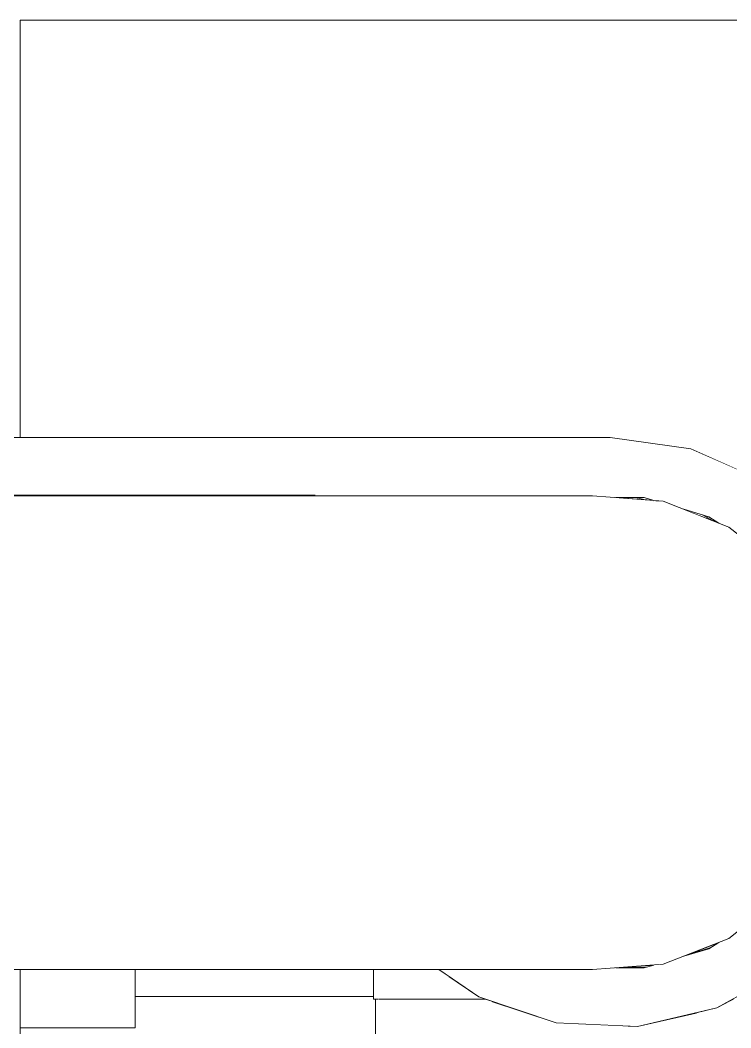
# Model space of a CAD drawing. Header units: millimetres. Extents: x -48147 to 1414029, y -496296 to 18123.
# Drawn here: x 1377958.6 to 1378008, y -490257.2 to -490187.2 of the extents above; entities that cross this region are included whole.
import ezdxf

# ---------------------------------------------------------------- set-up
doc = ezdxf.new("R2010")
doc.units = ezdxf.units.MM
doc.header["$MEASUREMENT"] = 0
doc.linetypes.add('Wipeout_Contour', pattern=[1000, 0, -1000])
doc.layers.add('New_A-35-M_FFE_Sanitary', color=7, linetype='Continuous')
doc.layers.add('New_A-35-M_FFE_Sanitary_Pen_No__64', color=7, linetype='Continuous', lineweight=20, true_color=0x606060)

# ---------------------------------------------------------------- blocks, each defined once
blk = doc.blocks.new('Section Elem_193_2', base_point=(1372878.996, -490836.732))
at = {"color": 254, "linetype": 'Wipeout_Contour', "lineweight": 0, "ltscale": 14626075.36931599}
blk.add_wipeout([(1378040.577, -490187.232), (1377958.577, -490187.232), (1377958.577, -490216.232), (1377999.577, -490216.232), (1378005.187, -490217.015), (1378008.371, -490218.421), (1378032.577, -490218.421), (1378032.577, -490216.931), (1378032.577, -490216.232), (1378040.577, -490216.232)], dxfattribs=at).dxf.layer = 'New_A-35-M_FFE_Sanitary'
at = {"color": 254, "linetype": 'Wipeout_Contour', "lineweight": 0, "ltscale": 7312829.07034771}
blk.add_wipeout([(1377958.577, -490220.232), (1377958.577, -490220.279), (1377966.508, -490220.279), (1377966.577, -490220.279), (1377966.577, -490220.232)], dxfattribs=at).dxf.layer = 'New_A-35-M_FFE_Sanitary'
at = {"color": 254, "linetype": 'Wipeout_Contour', "lineweight": 0, "ltscale": 4387804.171583356}
blk.add_wipeout([(1377999.969, -490220.4), (1378002.015, -490220.554), (1378001.344, -490220.4)], dxfattribs=at).dxf.layer = 'New_A-35-M_FFE_Sanitary'
at = {"color": 254, "linetype": 'Wipeout_Contour', "lineweight": 0, "ltscale": 4387818.723102715}
blk.add_wipeout([(1378005.985, -490221.593), (1378004.694, -490221.213), (1378006.676, -490221.991)], dxfattribs=at).dxf.layer = 'New_A-35-M_FFE_Sanitary'
at = {"color": 254, "linetype": 'Wipeout_Contour', "lineweight": 0, "ltscale": 4387848.708478413}
blk.add_wipeout([(1378006.106, -490251.697), (1378004.969, -490252.143), (1378005.554, -490251.963)], dxfattribs=at).dxf.layer = 'New_A-35-M_FFE_Sanitary'
at = {"color": 254, "linetype": 'Wipeout_Contour', "lineweight": 0, "ltscale": 4387836.530338748}
blk.add_wipeout([(1378001.405, -490252.957), (1378000.187, -490253.048), (1378000.8, -490253.048)], dxfattribs=at).dxf.layer = 'New_A-35-M_FFE_Sanitary'
at = {"color": 254, "linetype": 'Wipeout_Contour', "lineweight": 0, "ltscale": 5850408.801688822}
blk.add_wipeout([(1377988.354, -490253.655), (1377988.354, -490255.232), (1377990.884, -490255.232), (1377990.439, -490255.083)], dxfattribs=at).dxf.layer = 'New_A-35-M_FFE_Sanitary'
at = {"color": 254, "linetype": 'Wipeout_Contour', "lineweight": 0, "ltscale": 8775725.487623353}
blk.add_wipeout([(1378006.982, -490255.848), (1378005.605, -490256.172), (1378005.605, -490269.054), (1378009.865, -490268.732), (1378009.865, -490255.232), (1378008.088, -490255.232)], dxfattribs=at).dxf.layer = 'New_A-35-M_FFE_Sanitary'
at = {"color": 254, "linetype": 'Wipeout_Contour', "lineweight": 0, "ltscale": 5850309.632672573}
blk.add_wipeout([(1377966.577, -490257.232), (1377966.577, -490256.534), (1377958.577, -490256.534), (1377958.577, -490257.232)], dxfattribs=at).dxf.layer = 'New_A-35-M_FFE_Sanitary'
at = {"layer": 'New_A-35-M_FFE_Sanitary_Pen_No__64', "linetype": 'Continuous'}
blk.add_line((1378040.577, -490187.232), (1377958.577, -490187.232), dxfattribs=at)
at = {"color": 254, "linetype": 'Wipeout_Contour', "lineweight": 0, "ltscale": 5850299.152135631}
blk.add_wipeout([(1377966.577, -490220.232), (1377966.577, -490220.279), (1377979.077, -490220.279), (1377979.077, -490220.232)], dxfattribs=at).dxf.layer = 'New_A-35-M_FFE_Sanitary'
at = {"color": 254, "linetype": 'Wipeout_Contour', "lineweight": 0, "ltscale": 5850409.217466364}
blk.add_wipeout([(1378001.344, -490220.4), (1378002.015, -490220.554), (1378002.595, -490220.597), (1378001.925, -490220.4)], dxfattribs=at).dxf.layer = 'New_A-35-M_FFE_Sanitary'
at = {"color": 254, "linetype": 'Wipeout_Contour', "lineweight": 0, "ltscale": 5850428.385118238}
blk.add_wipeout([(1378005.985, -490221.593), (1378006.676, -490221.991), (1378007.118, -490222.165), (1378006.431, -490221.723)], dxfattribs=at).dxf.layer = 'New_A-35-M_FFE_Sanitary'
at = {"color": 254, "linetype": 'Wipeout_Contour', "lineweight": 0, "ltscale": 5850467.574440904}
blk.add_wipeout([(1378006.106, -490251.697), (1378005.554, -490251.963), (1378006.578, -490251.647), (1378007.118, -490251.3)], dxfattribs=at).dxf.layer = 'New_A-35-M_FFE_Sanitary'
at = {"color": 254, "linetype": 'Wipeout_Contour', "lineweight": 0, "ltscale": 8775595.590395214}
blk.add_wipeout([(1377985.288, -490255.232), (1377988.354, -490255.232), (1377988.354, -490253.655), (1377987.67, -490253.186), (1377986.378, -490253.186), (1377985.288, -490253.186)], dxfattribs=at).dxf.layer = 'New_A-35-M_FFE_Sanitary'
at = {"color": 254, "linetype": 'Wipeout_Contour', "lineweight": 0, "ltscale": 5850451.99085796}
blk.add_wipeout([(1378000.8, -490253.048), (1378001.981, -490253.048), (1378002.595, -490252.868), (1378001.405, -490252.957)], dxfattribs=at).dxf.layer = 'New_A-35-M_FFE_Sanitary'
at = {"color": 254, "linetype": 'Wipeout_Contour', "lineweight": 0, "ltscale": 5850307.791431764}
blk.add_wipeout([(1377966.577, -490256.534), (1377966.577, -490254.486), (1377958.577, -490254.486), (1377958.577, -490256.534)], dxfattribs=at).dxf.layer = 'New_A-35-M_FFE_Sanitary'
at = {"color": 254, "linetype": 'Wipeout_Contour', "lineweight": 0, "ltscale": 7313085.156472696}
blk.add_wipeout([(1378000.81, -490269.197), (1378005.605, -490269.054), (1378005.605, -490256.172), (1378001.468, -490257.145), (1378000.81, -490257.114)], dxfattribs=at).dxf.layer = 'New_A-35-M_FFE_Sanitary'
at = {"color": 254, "linetype": 'Wipeout_Contour', "lineweight": 0, "ltscale": 5849552.311878686}
blk.add_wipeout([(1377582.646, -490220.279), (1377582.371, -490220.646), (1377966.783, -490220.646), (1377966.508, -490220.279)], dxfattribs=at).dxf.layer = 'New_A-35-M_FFE_Sanitary'
at = {"color": 254, "linetype": 'Wipeout_Contour', "lineweight": 0, "ltscale": 5850465.333051305}
blk.add_wipeout([(1378004.694, -490252.252), (1378006.431, -490251.741), (1378006.578, -490251.647), (1378004.969, -490252.143)], dxfattribs=at).dxf.layer = 'New_A-35-M_FFE_Sanitary'
at = {"color": 254, "linetype": 'Wipeout_Contour', "lineweight": 0, "ltscale": 7312884.788967703}
blk.add_wipeout([(1377958.577, -490254.486), (1377966.577, -490254.486), (1377966.577, -490253.186), (1377966.508, -490253.186), (1377958.577, -490253.186)], dxfattribs=at).dxf.layer = 'New_A-35-M_FFE_Sanitary'
at = {"color": 254, "linetype": 'Wipeout_Contour', "lineweight": 0, "ltscale": 5850388.248667954}
blk.add_wipeout([(1377983.491, -490255.232), (1377985.288, -490255.232), (1377985.288, -490253.186), (1377983.491, -490253.186)], dxfattribs=at).dxf.layer = 'New_A-35-M_FFE_Sanitary'
at = {"color": 254, "linetype": 'Wipeout_Contour', "lineweight": 0, "ltscale": 5850449.285660617}
blk.add_wipeout([(1378000.187, -490253.048), (1377999.969, -490253.064), (1378001.925, -490253.064), (1378001.981, -490253.048)], dxfattribs=at).dxf.layer = 'New_A-35-M_FFE_Sanitary'
at = {"color": 254, "linetype": 'Wipeout_Contour', "lineweight": 0, "ltscale": 5850452.798794218}
blk.add_wipeout([(1377995.905, -490256.888), (1377995.905, -490269.149), (1378000.81, -490269.197), (1378000.81, -490257.114)], dxfattribs=at).dxf.layer = 'New_A-35-M_FFE_Sanitary'
at = {"color": 254, "linetype": 'Wipeout_Contour', "lineweight": 0, "ltscale": 5849553.763014622}
blk.add_wipeout([(1377582.371, -490220.646), (1377582.114, -490222.443), (1377967.04, -490222.443), (1377966.783, -490220.646)], dxfattribs=at).dxf.layer = 'New_A-35-M_FFE_Sanitary'
at = {"color": 254, "linetype": 'Wipeout_Contour', "lineweight": 0, "ltscale": 5850384.170213228}
blk.add_wipeout([(1377983.123, -490255.232), (1377983.491, -490255.232), (1377983.491, -490253.186), (1377983.123, -490253.186)], dxfattribs=at).dxf.layer = 'New_A-35-M_FFE_Sanitary'
at = {"color": 254, "linetype": 'Wipeout_Contour', "lineweight": 0, "ltscale": 7313042.416231968}
blk.add_wipeout([(1377991.327, -490255.381), (1377991.327, -490268.914), (1377995.905, -490269.149), (1377995.905, -490256.888), (1377995.81, -490256.883)], dxfattribs=at).dxf.layer = 'New_A-35-M_FFE_Sanitary'
at = {"color": 254, "linetype": 'Wipeout_Contour', "lineweight": 0, "ltscale": 5850290.449955105}
blk.add_wipeout([(1377966.508, -490220.279), (1377966.783, -490220.646), (1377974.742, -490220.646), (1377973.644, -490220.279)], dxfattribs=at).dxf.layer = 'New_A-35-M_FFE_Sanitary'
at = {"color": 254, "linetype": 'Wipeout_Contour', "lineweight": 0, "ltscale": 5849557.023728564}
blk.add_wipeout([(1377582.114, -490222.443), (1377581.898, -490225.51), (1377967.256, -490225.51), (1377967.04, -490222.443)], dxfattribs=at).dxf.layer = 'New_A-35-M_FFE_Sanitary'
at = {"color": 254, "linetype": 'Wipeout_Contour', "lineweight": 0, "ltscale": 7313020.596185252}
blk.add_wipeout([(1377987.482, -490268.513), (1377991.327, -490268.914), (1377991.327, -490255.381), (1377990.884, -490255.232), (1377987.482, -490255.232)], dxfattribs=at).dxf.layer = 'New_A-35-M_FFE_Sanitary'
at = {"color": 254, "linetype": 'Wipeout_Contour', "lineweight": 0, "ltscale": 5850294.389747033}
blk.add_wipeout([(1377966.783, -490220.646), (1377967.04, -490222.443), (1377975.767, -490222.443), (1377974.742, -490220.646)], dxfattribs=at).dxf.layer = 'New_A-35-M_FFE_Sanitary'
at = {"color": 254, "linetype": 'Wipeout_Contour', "lineweight": 0, "ltscale": 5849561.804199354}
blk.add_wipeout([(1377581.898, -490225.51), (1377581.742, -490229.573), (1377967.412, -490229.573), (1377967.256, -490225.51)], dxfattribs=at).dxf.layer = 'New_A-35-M_FFE_Sanitary'
at = {"color": 254, "linetype": 'Wipeout_Contour', "lineweight": 0, "ltscale": 5850404.765800753}
blk.add_wipeout([(1377987.482, -490255.232), (1377984.711, -490255.232), (1377984.711, -490267.981), (1377987.482, -490268.513)], dxfattribs=at).dxf.layer = 'New_A-35-M_FFE_Sanitary'
at = {"color": 254, "linetype": 'Wipeout_Contour', "lineweight": 0, "ltscale": 5850318.320816876}
blk.add_wipeout([(1377973.644, -490220.279), (1377974.742, -490220.646), (1377982.498, -490220.646), (1377980.357, -490220.279)], dxfattribs=at).dxf.layer = 'New_A-35-M_FFE_Sanitary'
at = {"color": 254, "linetype": 'Wipeout_Contour', "lineweight": 0, "ltscale": 5850299.855753162}
blk.add_wipeout([(1377967.04, -490222.443), (1377967.256, -490225.51), (1377976.629, -490225.51), (1377975.767, -490222.443)], dxfattribs=at).dxf.layer = 'New_A-35-M_FFE_Sanitary'
at = {"color": 254, "linetype": 'Wipeout_Contour', "lineweight": 0, "ltscale": 5849567.67978116}
blk.add_wipeout([(1377581.742, -490229.573), (1377581.661, -490234.273), (1377967.493, -490234.273), (1377967.412, -490229.573)], dxfattribs=at).dxf.layer = 'New_A-35-M_FFE_Sanitary'
at = {"color": 254, "linetype": 'Wipeout_Contour', "lineweight": 0, "ltscale": 5850396.4264086}
blk.add_wipeout([(1377984.711, -490255.232), (1377983.261, -490255.232), (1377983.261, -490267.367), (1377984.711, -490267.981)], dxfattribs=at).dxf.layer = 'New_A-35-M_FFE_Sanitary'
at = {"color": 254, "linetype": 'Wipeout_Contour', "lineweight": 0, "ltscale": 5850325.656562528}
blk.add_wipeout([(1377974.742, -490220.646), (1377975.767, -490222.443), (1377984.497, -490222.443), (1377982.498, -490220.646)], dxfattribs=at).dxf.layer = 'New_A-35-M_FFE_Sanitary'
at = {"color": 254, "linetype": 'Wipeout_Contour', "lineweight": 0, "ltscale": 5850306.361943932}
blk.add_wipeout([(1377967.256, -490225.51), (1377967.412, -490229.573), (1377977.249, -490229.573), (1377976.629, -490225.51)], dxfattribs=at).dxf.layer = 'New_A-35-M_FFE_Sanitary'
at = {"color": 254, "linetype": 'Wipeout_Contour', "lineweight": 0, "ltscale": 5849574.128413272}
blk.add_wipeout([(1377581.661, -490234.273), (1377581.661, -490239.192), (1377967.493, -490239.192), (1377967.493, -490234.273)], dxfattribs=at).dxf.layer = 'New_A-35-M_FFE_Sanitary'
at = {"color": 254, "linetype": 'Wipeout_Contour', "lineweight": 0, "ltscale": 5850352.42452004}
blk.add_wipeout([(1377966.577, -490253.561), (1377966.577, -490255.044), (1377983.123, -490255.044), (1377983.123, -490253.561)], dxfattribs=at).dxf.layer = 'New_A-35-M_FFE_Sanitary'
at = {"color": 254, "linetype": 'Wipeout_Contour', "lineweight": 0, "ltscale": 5850344.166930168}
blk.add_wipeout([(1377980.357, -490220.279), (1377982.498, -490220.646), (1377989.456, -490220.646), (1377986.378, -490220.279)], dxfattribs=at).dxf.layer = 'New_A-35-M_FFE_Sanitary'
at = {"color": 254, "linetype": 'Wipeout_Contour', "lineweight": 0, "ltscale": 5850334.13928971}
blk.add_wipeout([(1377975.767, -490222.443), (1377976.629, -490225.51), (1377986.176, -490225.51), (1377984.497, -490222.443)], dxfattribs=at).dxf.layer = 'New_A-35-M_FFE_Sanitary'
at = {"color": 254, "linetype": 'Wipeout_Contour', "lineweight": 0, "ltscale": 5850313.329199196}
blk.add_wipeout([(1377967.412, -490229.573), (1377967.493, -490234.273), (1377977.574, -490234.273), (1377977.249, -490229.573)], dxfattribs=at).dxf.layer = 'New_A-35-M_FFE_Sanitary'
at = {"color": 254, "linetype": 'Wipeout_Contour', "lineweight": 0, "ltscale": 5849580.57708597}
blk.add_wipeout([(1377967.493, -490239.192), (1377581.661, -490239.192), (1377581.742, -490243.891), (1377967.412, -490243.891)], dxfattribs=at).dxf.layer = 'New_A-35-M_FFE_Sanitary'
at = {"color": 254, "linetype": 'Wipeout_Contour', "lineweight": 0, "ltscale": 5850351.179053892}
blk.add_wipeout([(1377966.577, -490253.186), (1377966.577, -490253.561), (1377983.123, -490253.561), (1377983.123, -490253.186)], dxfattribs=at).dxf.layer = 'New_A-35-M_FFE_Sanitary'
at = {"color": 254, "linetype": 'Wipeout_Contour', "lineweight": 0, "ltscale": 38028402.72654853}
blk.add_wipeout([(1377958.577, -490257.232), (1377958.577, -490384.732), (1378040.577, -490384.732), (1378040.577, -490257.232), (1378032.577, -490257.232), (1378032.577, -490256.534), (1378032.577, -490255.044), (1378016.031, -490255.044), (1378016.031, -490255.232), (1378016.077, -490255.232), (1378016.077, -490345.732), (1378015.344, -490350.606), (1378013.21, -490355.047), (1378009.865, -490358.66), (1378005.605, -490361.125), (1378000.81, -490362.222), (1377995.905, -490361.853), (1377991.327, -490360.052), (1377987.482, -490356.979), (1377984.711, -490352.907), (1377983.261, -490348.197), (1377983.261, -490255.232), (1377983.123, -490255.232), (1377983.123, -490255.044), (1377966.577, -490255.044), (1377966.577, -490257.232)], dxfattribs=at).dxf.layer = 'New_A-35-M_FFE_Sanitary'
at = {"color": 254, "linetype": 'Wipeout_Contour', "lineweight": 0, "ltscale": 5850355.111580689}
blk.add_wipeout([(1377982.498, -490220.646), (1377984.497, -490222.443), (1377992.328, -490222.443), (1377989.456, -490220.646)], dxfattribs=at).dxf.layer = 'New_A-35-M_FFE_Sanitary'
at = {"color": 254, "linetype": 'Wipeout_Contour', "lineweight": 0, "ltscale": 5850343.014178424}
blk.add_wipeout([(1377976.629, -490225.51), (1377977.249, -490229.573), (1377987.386, -490229.573), (1377986.176, -490225.51)], dxfattribs=at).dxf.layer = 'New_A-35-M_FFE_Sanitary'
at = {"color": 254, "linetype": 'Wipeout_Contour', "lineweight": 0, "ltscale": 5850320.13701266}
blk.add_wipeout([(1377967.493, -490234.273), (1377967.493, -490239.192), (1377977.574, -490239.192), (1377977.574, -490234.273)], dxfattribs=at).dxf.layer = 'New_A-35-M_FFE_Sanitary'
at = {"color": 254, "linetype": 'Wipeout_Contour', "lineweight": 0, "ltscale": 5849586.452826844}
blk.add_wipeout([(1377967.412, -490243.891), (1377581.742, -490243.891), (1377581.898, -490247.955), (1377967.256, -490247.955)], dxfattribs=at).dxf.layer = 'New_A-35-M_FFE_Sanitary'
at = {"color": 254, "linetype": 'Wipeout_Contour', "lineweight": 0, "ltscale": 5850366.593546531}
blk.add_wipeout([(1377986.378, -490220.279), (1377989.456, -490220.646), (1377995.266, -490220.646), (1377991.407, -490220.279)], dxfattribs=at).dxf.layer = 'New_A-35-M_FFE_Sanitary'
at = {"color": 254, "linetype": 'Wipeout_Contour', "lineweight": 0, "ltscale": 5850366.80049387}
blk.add_wipeout([(1377984.497, -490222.443), (1377986.176, -490225.51), (1377994.741, -490225.51), (1377992.328, -490222.443)], dxfattribs=at).dxf.layer = 'New_A-35-M_FFE_Sanitary'
at = {"color": 254, "linetype": 'Wipeout_Contour', "lineweight": 0, "ltscale": 5850351.490869339}
blk.add_wipeout([(1377977.249, -490229.573), (1377977.574, -490234.273), (1377988.019, -490234.273), (1377987.386, -490229.573)], dxfattribs=at).dxf.layer = 'New_A-35-M_FFE_Sanitary'
at = {"color": 254, "linetype": 'Wipeout_Contour', "lineweight": 0, "ltscale": 5850326.224860393}
blk.add_wipeout([(1377967.493, -490239.192), (1377967.412, -490243.891), (1377977.249, -490243.891), (1377977.574, -490239.192)], dxfattribs=at).dxf.layer = 'New_A-35-M_FFE_Sanitary'
at = {"color": 254, "linetype": 'Wipeout_Contour', "lineweight": 0, "ltscale": 5849591.233540011}
blk.add_wipeout([(1377967.256, -490247.955), (1377581.898, -490247.955), (1377582.114, -490251.022), (1377967.04, -490251.022)], dxfattribs=at).dxf.layer = 'New_A-35-M_FFE_Sanitary'
at = {"color": 254, "linetype": 'Wipeout_Contour', "lineweight": 0, "ltscale": 5850380.669961691}
blk.add_wipeout([(1377989.456, -490220.646), (1377992.328, -490222.443), (1377998.868, -490222.443), (1377995.266, -490220.646)], dxfattribs=at).dxf.layer = 'New_A-35-M_FFE_Sanitary'
at = {"color": 254, "linetype": 'Wipeout_Contour', "lineweight": 0, "ltscale": 5850378.193807048}
blk.add_wipeout([(1377986.176, -490225.51), (1377987.386, -490229.573), (1377996.479, -490229.573), (1377994.741, -490225.51)], dxfattribs=at).dxf.layer = 'New_A-35-M_FFE_Sanitary'
at = {"color": 254, "linetype": 'Wipeout_Contour', "lineweight": 0, "ltscale": 5850358.813885625}
blk.add_wipeout([(1377977.574, -490234.273), (1377977.574, -490239.192), (1377988.019, -490239.192), (1377988.019, -490234.273)], dxfattribs=at).dxf.layer = 'New_A-35-M_FFE_Sanitary'
at = {"color": 254, "linetype": 'Wipeout_Contour', "lineweight": 0, "ltscale": 5850331.00743473}
blk.add_wipeout([(1377967.412, -490243.891), (1377967.256, -490247.955), (1377976.629, -490247.955), (1377977.249, -490243.891)], dxfattribs=at).dxf.layer = 'New_A-35-M_FFE_Sanitary'
at = {"color": 254, "linetype": 'Wipeout_Contour', "lineweight": 0, "ltscale": 5849594.494318151}
blk.add_wipeout([(1377967.04, -490251.022), (1377582.114, -490251.022), (1377582.371, -490252.819), (1377966.783, -490252.819)], dxfattribs=at).dxf.layer = 'New_A-35-M_FFE_Sanitary'
at = {"color": 254, "linetype": 'Wipeout_Contour', "lineweight": 0, "ltscale": 5850384.473855482}
blk.add_wipeout([(1377991.407, -490220.279), (1377995.266, -490220.646), (1377999.638, -490220.646), (1377995.191, -490220.279)], dxfattribs=at).dxf.layer = 'New_A-35-M_FFE_Sanitary'
at = {"color": 254, "linetype": 'Wipeout_Contour', "lineweight": 0, "ltscale": 5850395.141399575}
blk.add_wipeout([(1377992.328, -490222.443), (1377994.741, -490225.51), (1378001.894, -490225.51), (1377998.868, -490222.443)], dxfattribs=at).dxf.layer = 'New_A-35-M_FFE_Sanitary'
at = {"color": 254, "linetype": 'Wipeout_Contour', "lineweight": 0, "ltscale": 5850388.277245522}
blk.add_wipeout([(1377987.386, -490229.573), (1377988.019, -490234.273), (1377997.389, -490234.273), (1377996.479, -490229.573)], dxfattribs=at).dxf.layer = 'New_A-35-M_FFE_Sanitary'
at = {"color": 254, "linetype": 'Wipeout_Contour', "lineweight": 0, "ltscale": 5850364.386446968}
blk.add_wipeout([(1377977.574, -490239.192), (1377977.249, -490243.891), (1377987.386, -490243.891), (1377988.019, -490239.192)], dxfattribs=at).dxf.layer = 'New_A-35-M_FFE_Sanitary'
at = {"color": 254, "linetype": 'Wipeout_Contour', "lineweight": 0, "ltscale": 5850334.061221058}
blk.add_wipeout([(1377967.256, -490247.955), (1377967.04, -490251.022), (1377975.767, -490251.022), (1377976.629, -490247.955)], dxfattribs=at).dxf.layer = 'New_A-35-M_FFE_Sanitary'
at = {"color": 254, "linetype": 'Wipeout_Contour', "lineweight": 0, "ltscale": 5849595.945519229}
blk.add_wipeout([(1377966.783, -490252.819), (1377582.371, -490252.819), (1377582.646, -490253.186), (1377966.508, -490253.186)], dxfattribs=at).dxf.layer = 'New_A-35-M_FFE_Sanitary'
at = {"color": 254, "linetype": 'Wipeout_Contour', "lineweight": 0, "ltscale": 5850401.048291504}
blk.add_wipeout([(1377995.266, -490220.646), (1377998.868, -490222.443), (1378003.789, -490222.443), (1377999.638, -490220.646)], dxfattribs=at).dxf.layer = 'New_A-35-M_FFE_Sanitary'
at = {"color": 254, "linetype": 'Wipeout_Contour', "lineweight": 0, "ltscale": 5850408.720634371}
blk.add_wipeout([(1377994.741, -490225.51), (1377996.479, -490229.573), (1378004.074, -490229.573), (1378001.894, -490225.51)], dxfattribs=at).dxf.layer = 'New_A-35-M_FFE_Sanitary'
at = {"color": 254, "linetype": 'Wipeout_Contour', "lineweight": 0, "ltscale": 5850396.152276993}
blk.add_wipeout([(1377988.019, -490234.273), (1377988.019, -490239.192), (1377997.389, -490239.192), (1377997.389, -490234.273)], dxfattribs=at).dxf.layer = 'New_A-35-M_FFE_Sanitary'
at = {"color": 254, "linetype": 'Wipeout_Contour', "lineweight": 0, "ltscale": 5850367.659515725}
blk.add_wipeout([(1377977.249, -490243.891), (1377976.629, -490247.955), (1377986.176, -490247.955), (1377987.386, -490243.891)], dxfattribs=at).dxf.layer = 'New_A-35-M_FFE_Sanitary'
at = {"color": 254, "linetype": 'Wipeout_Contour', "lineweight": 0, "ltscale": 5850335.115893994}
blk.add_wipeout([(1377967.04, -490251.022), (1377966.783, -490252.819), (1377974.742, -490252.819), (1377975.767, -490251.022)], dxfattribs=at).dxf.layer = 'New_A-35-M_FFE_Sanitary'
at = {"color": 254, "linetype": 'Wipeout_Contour', "lineweight": 0, "ltscale": 5850396.908215273}
blk.add_wipeout([(1377995.191, -490220.279), (1377999.638, -490220.646), (1378002.352, -490220.646), (1377997.54, -490220.279)], dxfattribs=at).dxf.layer = 'New_A-35-M_FFE_Sanitary'
at = {"color": 254, "linetype": 'Wipeout_Contour', "lineweight": 0, "ltscale": 5850417.739529063}
blk.add_wipeout([(1377998.868, -490222.443), (1378001.894, -490225.51), (1378007.275, -490225.51), (1378003.789, -490222.443)], dxfattribs=at).dxf.layer = 'New_A-35-M_FFE_Sanitary'
at = {"color": 254, "linetype": 'Wipeout_Contour', "lineweight": 0, "ltscale": 5850420.198953773}
blk.add_wipeout([(1377996.479, -490229.573), (1377997.389, -490234.273), (1378005.214, -490234.273), (1378004.074, -490229.573)], dxfattribs=at).dxf.layer = 'New_A-35-M_FFE_Sanitary'
at = {"color": 254, "linetype": 'Wipeout_Contour', "lineweight": 0, "ltscale": 5850401.172742644}
blk.add_wipeout([(1377988.019, -490239.192), (1377987.386, -490243.891), (1377996.479, -490243.891), (1377997.389, -490239.192)], dxfattribs=at).dxf.layer = 'New_A-35-M_FFE_Sanitary'
at = {"color": 254, "linetype": 'Wipeout_Contour', "lineweight": 0, "ltscale": 5850368.3445581}
blk.add_wipeout([(1377976.629, -490247.955), (1377975.767, -490251.022), (1377984.497, -490251.022), (1377986.176, -490247.955)], dxfattribs=at).dxf.layer = 'New_A-35-M_FFE_Sanitary'
at = {"color": 254, "linetype": 'Wipeout_Contour', "lineweight": 0, "ltscale": 5850334.078089783}
blk.add_wipeout([(1377966.783, -490252.819), (1377966.508, -490253.186), (1377973.644, -490253.186), (1377974.742, -490252.819)], dxfattribs=at).dxf.layer = 'New_A-35-M_FFE_Sanitary'
at = {"color": 254, "linetype": 'Wipeout_Contour', "lineweight": 0, "ltscale": 5850415.221950505}
blk.add_wipeout([(1378002.352, -490220.646), (1377999.638, -490220.646), (1378003.789, -490222.443), (1378006.844, -490222.443)], dxfattribs=at).dxf.layer = 'New_A-35-M_FFE_Sanitary'
at = {"color": 254, "linetype": 'Wipeout_Contour', "lineweight": 0, "ltscale": 5850433.063066537}
blk.add_wipeout([(1378001.894, -490225.51), (1378004.074, -490229.573), (1378009.787, -490229.573), (1378007.275, -490225.51)], dxfattribs=at).dxf.layer = 'New_A-35-M_FFE_Sanitary'
at = {"color": 254, "linetype": 'Wipeout_Contour', "lineweight": 0, "ltscale": 5850428.553343412}
blk.add_wipeout([(1377997.389, -490234.273), (1377997.389, -490239.192), (1378005.214, -490239.192), (1378005.214, -490234.273)], dxfattribs=at).dxf.layer = 'New_A-35-M_FFE_Sanitary'
at = {"color": 254, "linetype": 'Wipeout_Contour', "lineweight": 0, "ltscale": 5850402.838997108}
blk.add_wipeout([(1377987.386, -490243.891), (1377986.176, -490247.955), (1377994.741, -490247.955), (1377996.479, -490243.891)], dxfattribs=at).dxf.layer = 'New_A-35-M_FFE_Sanitary'
at = {"color": 254, "linetype": 'Wipeout_Contour', "lineweight": 0, "ltscale": 5850366.382492471}
blk.add_wipeout([(1377975.767, -490251.022), (1377974.742, -490252.819), (1377982.498, -490252.819), (1377984.497, -490251.022)], dxfattribs=at).dxf.layer = 'New_A-35-M_FFE_Sanitary'
at = {"color": 254, "linetype": 'Wipeout_Contour', "lineweight": 0, "ltscale": 5850403.24790798}
blk.add_wipeout([(1377997.54, -490220.279), (1378002.352, -490220.646), (1378003.248, -490220.646), (1377998.344, -490220.279)], dxfattribs=at).dxf.layer = 'New_A-35-M_FFE_Sanitary'
at = {"color": 254, "linetype": 'Wipeout_Contour', "lineweight": 0, "ltscale": 5850433.459346955}
blk.add_wipeout([(1378006.844, -490222.443), (1378003.789, -490222.443), (1378007.275, -490225.51), (1378010.616, -490225.51)], dxfattribs=at).dxf.layer = 'New_A-35-M_FFE_Sanitary'
at = {"color": 254, "linetype": 'Wipeout_Contour', "lineweight": 0, "ltscale": 5850445.654971705}
blk.add_wipeout([(1378004.074, -490229.573), (1378005.214, -490234.273), (1378011.102, -490234.273), (1378009.787, -490229.573)], dxfattribs=at).dxf.layer = 'New_A-35-M_FFE_Sanitary'
at = {"color": 254, "linetype": 'Wipeout_Contour', "lineweight": 0, "ltscale": 5850433.094381033}
blk.add_wipeout([(1377997.389, -490239.192), (1377996.479, -490243.891), (1378004.074, -490243.891), (1378005.214, -490239.192)], dxfattribs=at).dxf.layer = 'New_A-35-M_FFE_Sanitary'
at = {"color": 254, "linetype": 'Wipeout_Contour', "lineweight": 0, "ltscale": 5850401.005572297}
blk.add_wipeout([(1377986.176, -490247.955), (1377984.497, -490251.022), (1377992.328, -490251.022), (1377994.741, -490247.955)], dxfattribs=at).dxf.layer = 'New_A-35-M_FFE_Sanitary'
at = {"color": 254, "linetype": 'Wipeout_Contour', "lineweight": 0, "ltscale": 5850361.948743816}
blk.add_wipeout([(1377974.742, -490252.819), (1377973.644, -490253.186), (1377980.357, -490253.186), (1377982.498, -490252.819)], dxfattribs=at).dxf.layer = 'New_A-35-M_FFE_Sanitary'
at = {"color": 254, "linetype": 'Wipeout_Contour', "lineweight": 0, "ltscale": 5850422.398570654}
blk.add_wipeout([(1378002.352, -490220.646), (1378006.844, -490222.443), (1378007.827, -490222.443), (1378003.248, -490220.646)], dxfattribs=at).dxf.layer = 'New_A-35-M_FFE_Sanitary'
at = {"color": 254, "linetype": 'Wipeout_Contour', "lineweight": 0, "ltscale": 5850449.99870679}
blk.add_wipeout([(1378010.616, -490225.51), (1378007.275, -490225.51), (1378009.787, -490229.573), (1378013.334, -490229.573)], dxfattribs=at).dxf.layer = 'New_A-35-M_FFE_Sanitary'
at = {"color": 254, "linetype": 'Wipeout_Contour', "lineweight": 0, "ltscale": 5850454.392348384}
blk.add_wipeout([(1378005.214, -490234.273), (1378005.214, -490239.192), (1378011.102, -490239.192), (1378011.102, -490234.273)], dxfattribs=at).dxf.layer = 'New_A-35-M_FFE_Sanitary'
at = {"color": 254, "linetype": 'Wipeout_Contour', "lineweight": 0, "ltscale": 5850433.365696657}
blk.add_wipeout([(1377996.479, -490243.891), (1377994.741, -490247.955), (1378001.894, -490247.955), (1378004.074, -490243.891)], dxfattribs=at).dxf.layer = 'New_A-35-M_FFE_Sanitary'
at = {"color": 254, "linetype": 'Wipeout_Contour', "lineweight": 0, "ltscale": 5850395.837306266}
blk.add_wipeout([(1377984.497, -490251.022), (1377982.498, -490252.819), (1377989.456, -490252.819), (1377992.328, -490251.022)], dxfattribs=at).dxf.layer = 'New_A-35-M_FFE_Sanitary'
at = {"color": 254, "linetype": 'Wipeout_Contour', "lineweight": 0, "ltscale": 5850441.381030825}
blk.add_wipeout([(1378006.844, -490222.443), (1378010.616, -490225.51), (1378011.672, -490225.51), (1378007.827, -490222.443)], dxfattribs=at).dxf.layer = 'New_A-35-M_FFE_Sanitary'
at = {"color": 254, "linetype": 'Wipeout_Contour', "lineweight": 0, "ltscale": 5850458.550343241}
blk.add_wipeout([(1378005.214, -490239.192), (1378004.074, -490243.891), (1378009.787, -490243.891), (1378011.102, -490239.192)], dxfattribs=at).dxf.layer = 'New_A-35-M_FFE_Sanitary'
at = {"color": 254, "linetype": 'Wipeout_Contour', "lineweight": 0, "ltscale": 5850429.346313159}
blk.add_wipeout([(1377994.741, -490247.955), (1377992.328, -490251.022), (1377998.868, -490251.022), (1378001.894, -490247.955)], dxfattribs=at).dxf.layer = 'New_A-35-M_FFE_Sanitary'
at = {"color": 254, "linetype": 'Wipeout_Contour', "lineweight": 0, "ltscale": 5850387.794664478}
blk.add_wipeout([(1377982.498, -490252.819), (1377980.357, -490253.186), (1377986.378, -490253.186), (1377989.456, -490252.819)], dxfattribs=at).dxf.layer = 'New_A-35-M_FFE_Sanitary'
at = {"color": 254, "linetype": 'Wipeout_Contour', "lineweight": 0, "ltscale": 5850457.708026923}
blk.add_wipeout([(1378004.074, -490243.891), (1378001.894, -490247.955), (1378007.275, -490247.955), (1378009.787, -490243.891)], dxfattribs=at).dxf.layer = 'New_A-35-M_FFE_Sanitary'
at = {"color": 254, "linetype": 'Wipeout_Contour', "lineweight": 0, "ltscale": 5850421.395509933}
blk.add_wipeout([(1377992.328, -490251.022), (1377989.456, -490252.819), (1377995.266, -490252.819), (1377998.868, -490251.022)], dxfattribs=at).dxf.layer = 'New_A-35-M_FFE_Sanitary'
at = {"color": 254, "linetype": 'Wipeout_Contour', "lineweight": 0, "ltscale": 5850451.944311192}
blk.add_wipeout([(1378001.894, -490247.955), (1377998.868, -490251.022), (1378003.789, -490251.022), (1378007.275, -490247.955)], dxfattribs=at).dxf.layer = 'New_A-35-M_FFE_Sanitary'
at = {"color": 254, "linetype": 'Wipeout_Contour', "lineweight": 0, "ltscale": 5850410.221113694}
blk.add_wipeout([(1377989.456, -490252.819), (1377986.378, -490253.186), (1377991.407, -490253.186), (1377995.266, -490252.819)], dxfattribs=at).dxf.layer = 'New_A-35-M_FFE_Sanitary'
at = {"color": 254, "linetype": 'Wipeout_Contour', "lineweight": 0, "ltscale": 5850474.643596248}
blk.add_wipeout([(1378009.787, -490243.891), (1378007.275, -490247.955), (1378010.616, -490247.955), (1378013.334, -490243.891)], dxfattribs=at).dxf.layer = 'New_A-35-M_FFE_Sanitary'
at = {"color": 254, "linetype": 'Wipeout_Contour', "lineweight": 0, "ltscale": 5850441.773698339}
blk.add_wipeout([(1377998.868, -490251.022), (1377995.266, -490252.819), (1377999.638, -490252.819), (1378003.789, -490251.022)], dxfattribs=at).dxf.layer = 'New_A-35-M_FFE_Sanitary'
at = {"color": 254, "linetype": 'Wipeout_Contour', "lineweight": 0, "ltscale": 5850467.664037611}
blk.add_wipeout([(1378007.275, -490247.955), (1378003.789, -490251.022), (1378006.844, -490251.022), (1378010.616, -490247.955)], dxfattribs=at).dxf.layer = 'New_A-35-M_FFE_Sanitary'
at = {"color": 254, "linetype": 'Wipeout_Contour', "lineweight": 0, "ltscale": 5850428.101289369}
blk.add_wipeout([(1377995.266, -490252.819), (1377991.407, -490253.186), (1377995.191, -490253.186), (1377999.638, -490252.819)], dxfattribs=at).dxf.layer = 'New_A-35-M_FFE_Sanitary'
at = {"color": 254, "linetype": 'Wipeout_Contour', "lineweight": 0, "ltscale": 5850455.947258957}
blk.add_wipeout([(1378003.789, -490251.022), (1377999.638, -490252.819), (1378002.352, -490252.819), (1378006.844, -490251.022)], dxfattribs=at).dxf.layer = 'New_A-35-M_FFE_Sanitary'
at = {"color": 254, "linetype": 'Wipeout_Contour', "lineweight": 0, "ltscale": 5850475.585675292}
blk.add_wipeout([(1378010.616, -490247.955), (1378006.844, -490251.022), (1378007.827, -490251.022), (1378011.672, -490247.955)], dxfattribs=at).dxf.layer = 'New_A-35-M_FFE_Sanitary'
at = {"color": 254, "linetype": 'Wipeout_Contour', "lineweight": 0, "ltscale": 5850440.535556447}
blk.add_wipeout([(1377999.638, -490252.819), (1377995.191, -490253.186), (1377997.54, -490253.186), (1378002.352, -490252.819)], dxfattribs=at).dxf.layer = 'New_A-35-M_FFE_Sanitary'
at = {"color": 254, "linetype": 'Wipeout_Contour', "lineweight": 0, "ltscale": 5850463.123829217}
blk.add_wipeout([(1378006.844, -490251.022), (1378002.352, -490252.819), (1378003.248, -490252.819), (1378007.827, -490251.022)], dxfattribs=at).dxf.layer = 'New_A-35-M_FFE_Sanitary'
at = {"color": 254, "linetype": 'Wipeout_Contour', "lineweight": 0, "ltscale": 5850446.875201828}
blk.add_wipeout([(1378002.352, -490252.819), (1377997.54, -490253.186), (1377998.344, -490253.186), (1378003.248, -490252.819)], dxfattribs=at).dxf.layer = 'New_A-35-M_FFE_Sanitary'
at = {"color": 254, "linetype": 'Wipeout_Contour', "lineweight": 0, "ltscale": 181336808.5372393}
blk.add_wipeout([(1377529.426, -490232.966), (1377529.164, -490238.624), (1377530.461, -490244.138), (1377533.218, -490249.086), (1377537.223, -490253.092), (1377542.171, -490255.848), (1377547.685, -490257.145), (1377553.344, -490256.883), (1377558.715, -490255.083), (1377561.484, -490253.186), (1377550.81, -490253.186), (1377549.184, -490253.064), (1377547.229, -490253.064), (1377546.559, -490252.868), (1377545.905, -490252.819), (1377544.46, -490252.252), (1377542.723, -490251.741), (1377542.036, -490251.3), (1377541.327, -490251.022), (1377540.181, -490250.108), (1377538.772, -490249.202), (1377538.16, -490248.496), (1377537.482, -490247.955), (1377536.708, -490246.821), (1377535.696, -490245.653), (1377535.259, -490244.695), (1377534.711, -490243.891), (1377534.335, -490242.671), (1377533.745, -490241.381), (1377533.578, -490240.22), (1377533.261, -490239.192), (1377533.261, -490238.014), (1377533.077, -490236.732), (1377533.261, -490235.451), (1377533.261, -490234.273), (1377533.578, -490233.245), (1377533.745, -490232.084), (1377534.335, -490230.794), (1377534.711, -490229.573), (1377535.259, -490228.77), (1377535.696, -490227.812), (1377536.708, -490226.644), (1377537.482, -490225.51), (1377538.16, -490224.968), (1377538.772, -490224.263), (1377540.181, -490223.357), (1377541.327, -490222.443), (1377542.036, -490222.165), (1377542.723, -490221.723), (1377544.46, -490221.213), (1377545.905, -490220.646), (1377546.558, -490220.597), (1377547.229, -490220.4), (1377549.185, -490220.4), (1377550.81, -490220.279), (1377570.077, -490220.279), (1377570.077, -490220.232), (1377979.077, -490220.232), (1377979.077, -490220.279), (1377998.344, -490220.279), (1377999.969, -490220.4), (1378001.925, -490220.4), (1378002.595, -490220.597), (1378003.248, -490220.646), (1378004.694, -490221.213), (1378006.431, -490221.723), (1378007.118, -490222.165), (1378007.827, -490222.443), (1378008.973, -490223.357), (1378010.382, -490224.263), (1378010.994, -490224.969), (1378011.672, -490225.51), (1378012.446, -490226.644), (1378013.458, -490227.812), (1378013.895, -490228.77), (1378014.443, -490229.573), (1378014.819, -490230.793), (1378015.409, -490232.084), (1378015.576, -490233.245), (1378015.893, -490234.273), (1378015.893, -490235.451), (1378016.077, -490236.732), (1378015.893, -490238.014), (1378015.893, -490239.192), (1378015.576, -490240.22), (1378015.409, -490241.381), (1378014.819, -490242.671), (1378014.443, -490243.891), (1378013.895, -490244.695), (1378013.458, -490245.653), (1378012.446, -490246.82), (1378011.672, -490247.955), (1378010.994, -490248.496), (1378010.382, -490249.202), (1378008.973, -490250.108), (1378007.827, -490251.022), (1378007.118, -490251.3), (1378006.431, -490251.741), (1378004.694, -490252.252), (1378003.248, -490252.819), (1378002.595, -490252.868), (1378001.925, -490253.064), (1377999.969, -490253.064), (1377998.344, -490253.186), (1377987.67, -490253.186), (1377990.439, -490255.083), (1377995.81, -490256.883), (1378001.468, -490257.145), (1378006.982, -490255.848), (1378011.931, -490253.092), (1378015.936, -490249.086), (1378018.693, -490244.138), (1378019.989, -490238.624), (1378019.728, -490232.966), (1378017.928, -490227.595), (1378014.727, -490222.922), (1378010.369, -490219.303), (1378005.187, -490217.015), (1377999.577, -490216.232), (1377549.577, -490216.232), (1377543.967, -490217.015), (1377538.785, -490219.303), (1377534.427, -490222.922), (1377531.226, -490227.595)], dxfattribs=at).dxf.layer = 'New_A-35-M_FFE_Sanitary'
at = {"layer": 'New_A-35-M_FFE_Sanitary_Pen_No__64', "linetype": 'Continuous'}
for p, q in [((1377958.577, -490187.232), (1377958.577, -490216.232)), ((1377999.577, -490216.232), (1377549.577, -490216.232)), ((1378005.187, -490217.015), (1377999.577, -490216.232)), ((1378010.369, -490219.303), (1378005.187, -490217.015)), ((1377570.077, -490220.232), (1377979.077, -490220.232)), ((1377582.646, -490220.279), (1377966.508, -490220.279)), ((1377966.508, -490220.279), (1377973.644, -490220.279)), ((1377973.644, -490220.279), (1377980.357, -490220.279)), ((1377980.357, -490220.279), (1377986.378, -490220.279)), ((1377986.378, -490220.279), (1377991.407, -490220.279)), ((1377991.407, -490220.279), (1377995.191, -490220.279)), ((1377995.191, -490220.279), (1377997.54, -490220.279)), ((1377997.54, -490220.279), (1377998.344, -490220.279)), ((1377998.344, -490220.279), (1378003.248, -490220.646)), ((1377999.969, -490220.4), (1378001.925, -490220.4)), ((1378002.015, -490220.554), (1378001.344, -490220.4)), ((1378001.925, -490220.4), (1378002.595, -490220.597)), ((1378003.248, -490220.646), (1378007.827, -490222.443)), ((1378004.694, -490221.213), (1378006.431, -490221.723)), ((1378006.676, -490221.991), (1378005.985, -490221.593)), ((1378006.431, -490221.723), (1378007.118, -490222.165)), ((1378007.827, -490222.443), (1378011.672, -490225.51)), ((1378011.672, -490247.955), (1378007.827, -490251.022)), ((1378007.827, -490251.022), (1378003.248, -490252.819)), ((1378007.118, -490251.3), (1378006.431, -490251.741)), ((1378006.431, -490251.741), (1378004.694, -490252.252)), ((1378006.578, -490251.647), (1378004.969, -490252.143)), ((1378005.554, -490251.963), (1378006.106, -490251.697)), ((1377582.646, -490253.186), (1377966.508, -490253.186)), ((1377958.577, -490254.486), (1377958.577, -490253.186)), ((1377966.508, -490253.186), (1377973.644, -490253.186)), ((1377966.577, -490254.486), (1377966.577, -490253.186)), ((1377973.644, -490253.186), (1377980.357, -490253.186)), ((1377980.357, -490253.186), (1377986.378, -490253.186)), ((1377983.123, -490253.186), (1377983.123, -490255.232)), ((1377986.378, -490253.186), (1377991.407, -490253.186)), ((1377987.67, -490253.186), (1377990.439, -490255.083)), ((1377991.407, -490253.186), (1377995.191, -490253.186)), ((1377995.191, -490253.186), (1377997.54, -490253.186)), ((1377997.54, -490253.186), (1377998.344, -490253.186)), ((1378003.248, -490252.819), (1377998.344, -490253.186)), ((1378001.925, -490253.064), (1377999.969, -490253.064)), ((1378001.981, -490253.048), (1378000.187, -490253.048)), ((1378000.8, -490253.048), (1378001.405, -490252.957)), ((1378002.595, -490252.868), (1378001.925, -490253.064)), ((1378006.982, -490255.848), (1378011.931, -490253.092)), ((1377958.577, -490256.534), (1377958.577, -490254.486)), ((1377966.577, -490256.534), (1377966.577, -490254.486)), ((1377983.123, -490255.044), (1377966.577, -490255.044)), ((1377983.261, -490255.232), (1377983.123, -490255.232)), ((1377983.449, -490255.232), (1377983.261, -490255.232)), ((1377983.261, -490255.232), (1377983.261, -490267.367)), ((1377984.206, -490255.232), (1377983.491, -490255.232)), ((1377984.711, -490255.232), (1377984.206, -490255.232)), ((1377985.113, -490255.232), (1377984.711, -490255.232)), ((1377985.288, -490255.232), (1377985.113, -490255.232)), ((1377986.527, -490255.232), (1377985.288, -490255.232)), ((1377987.482, -490255.232), (1377986.527, -490255.232)), ((1377988.109, -490255.232), (1377987.482, -490255.232)), ((1377988.354, -490255.232), (1377988.109, -490255.232)), ((1377989.978, -490255.232), (1377988.354, -490255.232)), ((1377990.884, -490255.232), (1377989.978, -490255.232)), ((1377990.439, -490255.083), (1377995.81, -490256.883)), ((1378001.468, -490257.145), (1378006.982, -490255.848)), ((1377958.577, -490257.232), (1377958.577, -490256.534)), ((1377966.577, -490257.232), (1377966.577, -490256.534)), ((1377995.81, -490256.883), (1378001.468, -490257.145)), ((1377966.577, -490257.232), (1377958.577, -490257.232)), ((1377958.577, -490257.232), (1377958.577, -490384.732))]:
    blk.add_line(p, q, dxfattribs=at)

msp = doc.modelspace()

# ---------------------------------------------------------------- block references
at = {"layer": 'New_A-35-M_FFE_Sanitary'}
msp.add_blockref('Section Elem_193_2', (1372878.996, -490836.732), dxfattribs=at)

doc.saveas('drawing.dxf')
